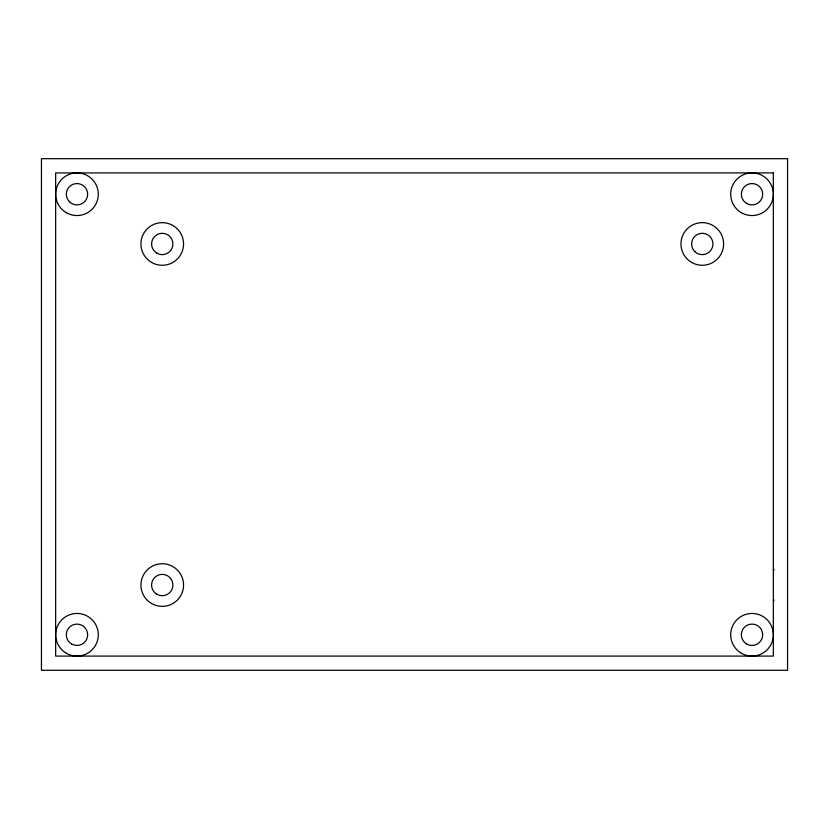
<?xml version="1.0" encoding="UTF-8"?>
<svg xmlns="http://www.w3.org/2000/svg" width="829" height="829" viewBox="0 0 829 829"><rect width="100%" height="100%" fill="white"/><g stroke="black" fill="none" stroke-linecap="round" stroke-linejoin="round"><path stroke-width="1.24" d="M773.343 600.776L774.203 600.113M773.343 569.305L774.203 569.969M787.55 158.691L41.45 158.691L41.45 670.309L787.55 670.309L787.55 158.691M773.343 172.909L55.657 172.909L55.657 656.091L773.343 656.091L773.343 172.909M66.32 653.242A21.316 21.316 0 0 0 98.299 634.776A21.316 21.316 0 0 0 66.32 616.32A21.316 21.316 0 0 0 66.32 653.242M66.32 212.68A21.316 21.316 0 0 0 98.299 194.224A21.316 21.316 0 0 0 66.32 175.758A21.316 21.316 0 0 0 66.32 212.68M741.364 212.68A21.316 21.316 0 0 0 773.343 194.224A21.316 21.316 0 0 0 741.364 175.758A21.316 21.316 0 0 0 741.364 212.68M741.364 653.242A21.316 21.316 0 0 0 773.343 634.776A21.316 21.316 0 0 0 741.364 616.32A21.316 21.316 0 0 0 741.364 653.242M151.593 603.502A21.316 21.316 0 0 0 183.561 585.036A21.316 21.316 0 0 0 151.593 566.58A21.316 21.316 0 0 0 151.593 603.502M156.826 594.217A10.663 10.663 0 0 0 172.909 585.139A10.663 10.663 0 0 0 157.002 575.751A10.663 10.663 0 0 0 156.826 594.217M151.593 262.42A21.316 21.316 0 0 0 183.561 243.964A21.316 21.316 0 0 0 151.593 225.498A21.316 21.316 0 0 0 151.593 262.42M156.919 253.197A10.663 10.663 0 0 0 172.909 243.964A10.663 10.663 0 0 0 156.919 234.731A10.663 10.663 0 0 0 156.919 253.197M691.624 262.42A21.316 21.316 0 0 0 723.603 243.964A21.316 21.316 0 0 0 691.624 225.498A21.316 21.316 0 0 0 691.624 262.42M694.847 251.601A10.663 10.663 0 0 0 712.619 246.576A10.663 10.663 0 0 0 699.375 233.705A10.663 10.663 0 0 0 694.847 251.601M746.691 644.009A10.663 10.663 0 0 0 762.68 634.776A10.663 10.663 0 0 0 746.691 625.543A10.663 10.663 0 0 0 746.691 644.009M746.691 203.457A10.663 10.663 0 0 0 762.68 194.224A10.663 10.663 0 0 0 746.691 184.991A10.663 10.663 0 0 0 746.691 203.457M69.439 201.758A10.663 10.663 0 0 0 87.273 196.981A10.663 10.663 0 0 0 74.216 183.924A10.663 10.663 0 0 0 69.439 201.758M71.646 644.009A10.663 10.663 0 0 0 87.636 634.776A10.663 10.663 0 0 0 71.646 625.543A10.663 10.663 0 0 0 71.646 644.009"/></g></svg>
